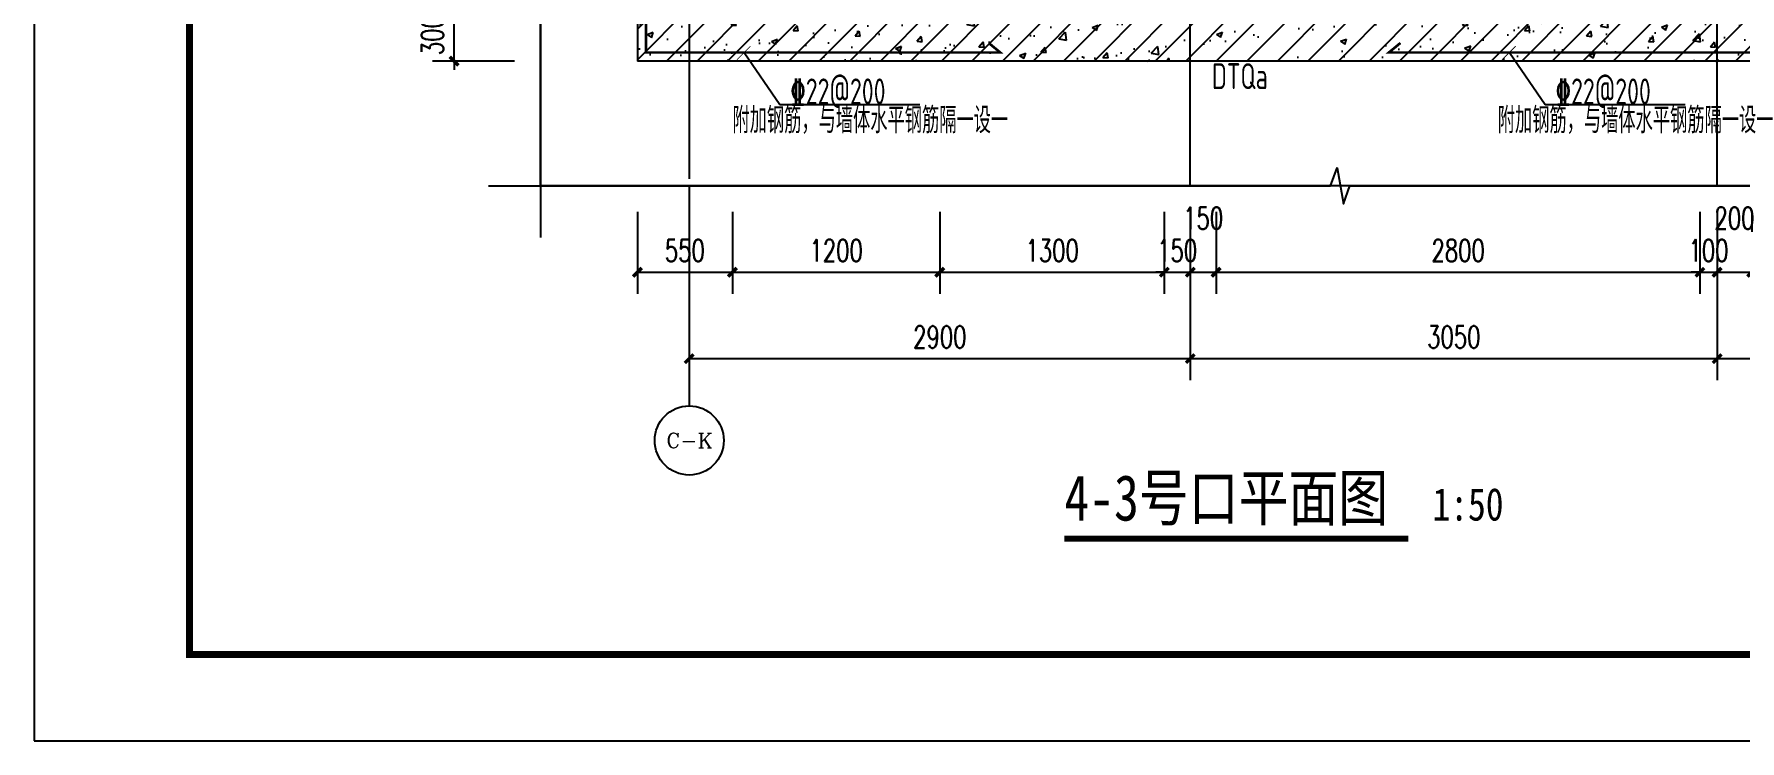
# Model space of a CAD drawing. Extents: x 37906 to 290206, y -18154 to 41246.
# Drawn here: x 79956 to 89830, y -18154 to -14063 of the extents above; entities that cross this region are included whole.
import ezdxf
from ezdxf.enums import TextEntityAlignment as Align

# ---------------------------------------------------------------- set-up
doc = ezdxf.new("R2010")
doc.units = 0
doc.header["$LTSCALE"] = 1000
doc.header["$MEASUREMENT"] = 0
doc.linetypes.add('DOTE', pattern=[2.42, 2, -0.2, 0.02, -0.2])
for name, color, linetype in [('AXIS', 3, 'Continuous'), ('AXIS_TEXT', 7, 'Continuous'), ('DIM_SYMB', 3, 'Continuous'), ('DOTE', 1, 'DOTE'), ('ECA_TK', 7, 'Continuous'), ('PUB_DIM', 3, 'Continuous'), ('PUB_HATCH', 8, 'Continuous'), ('PUB_TEXT', 7, 'Continuous'), ('REIN', 1, 'Continuous'), ('RF-QT', 30, 'Continuous'), ('TEXT', 7, 'Continuous'), ('tk', 7, 'Continuous')]:
    doc.layers.add(name, color=color, linetype=linetype)
doc.styles.add('_TCH_AXIS', font='COMPLEX', dxfattribs={"bigfont": 'GBCBIG'})
doc.styles.add('_TCH_DIM_T3', font='SIMPLEX', dxfattribs={"width": 0.705882, "bigfont": 'GBCBIG'})
doc.styles.add('COMPLEX', font='COMPLEX.shx', dxfattribs={"width": 0.65})
doc.styles.add('TSSD_Label', font='tssdeng2.shx', dxfattribs={"width": 0.7, "bigfont": 'tssdchn.shx'})
doc.styles.add('TSSD_Rein', font='tssdeng2.shx', dxfattribs={"width": 0.7, "bigfont": 'tssdchn.shx'})
doc.styles.add('TYDG_01', font='', dxfattribs={"width": 0.8})
doc.styles.get('TYDG_01').set_extended_font_data('SimSun')
doc.dimstyles.new('_TCH_ARCH&&50', dxfattribs={"dimtxt": 127.5, "dimasz": 50, "dimexe": 125, "dimexo": 150, "dimgap": 61.25, "dimtad": 1, "dimdec": 0, "dimrnd": 5, "dimzin": 0, "dimdsep": 46, "dimtxsty": '_TCH_DIM_T3', "dimblk": 'ARCHTICK', "dimcen": 0.09, "dimclrt": 7, "dimazin": 2, "dimtfac": 1, "dimtdec": 0, "dimtix": 1, "dimtmove": 2, "dimatfit": 3, "dimfxl": 1, "dimtolj": 1, "dimtzin": 0, "dimarcsym": 0})
pattern_1 = [(45, (-1705555.57, -23957.35), (-88.388348, 88.388348), []), (50, (-1705555.57, -23957.35), (358.63009, -31.376067), [37.5, -412.5]), (355, (-1705555.57, -23957.35), (-69.37567, 376.09607), [30, -330]), (100.4514, (-1705525.68, -23959.97), (289.25469, 344.71977), [31.870095, -350.571056]), (46.1842, (-1705555.57, -23857.35), (533.62052, -82.75951), [56.25, -618.75]), (96.6356, (-1705511.1, -23864.25), (467.33135, 487.05894), [47.80514, -525.8565]), (351.1842, (-1705555.57, -23857.35), (467.33097, 487.0593), [45, -495]), (21, (-1705505.57, -23882.35), (298.453526, -201.309445), [37.5, -412.5]), (326, (-1705505.57, -23882.35), (121.657666, 362.57502), [30, -330]), (71.4514, (-1705480.7, -23899.13), (420.111314, 161.26525), [31.870095, -350.571056]), (37.5, (-1705555.57, -23957.35), (6.079928, 166.446927), [0, -326, 0, -335, 0, -331.25]), (7.5, (-1705555.57, -23957.35), (131.534769, 197.205856), [0, -191, 0, -318.5, 0, -126.25]), (327.5, (-1705667.07, -23957.35), (266.911218, -11.277436), [0, -125, 0, -390, 0, -517.5]), (317.5, (-1705717.07, -23957.35), (291.593085, 50.05249), [0, -162.5, 0, -259, 0, -367.5])]

# ---------------------------------------------------------------- blocks, each defined once
blk = doc.blocks.new('10B_A1E图框')
at = {"layer": 'ECA_TK'}
blk.add_lwpolyline([(0, 0), (841, 0), (841, 594), (0, 594)], close=True, dxfattribs=at)
at = {"layer": 'ECA_TK', "const_width": 0.8}
blk.add_lwpolyline([(831, 10), (831, 584), (18, 584), (18, 10)], close=True, dxfattribs=at)
blk = doc.blocks.new('_ArchTick')
at = {"color": 0, "linetype": 'ByBlock', "const_width": 0.4}
blk.add_lwpolyline([(-0.5, -0.5), (0.5, 0.5)], dxfattribs=at)
blk = doc.blocks.new('*D491')
at = {"layer": 'Defpoints', "color": 0}
for p in [(83448.1, -14941), (83998.1, -14941), (83998.1, -15441)]:
    blk.add_point(p, dxfattribs=at)
at = {"layer": 'PUB_DIM', "color": 0, "lineweight": -2}
for p, q in [((83448.1, -15091), (83448.1, -15566)), ((83998.1, -15091), (83998.1, -15566)), ((83448.1, -15441), (83998.1, -15441))]:
    blk.add_line(p, q, dxfattribs=at)
at = {"layer": 'PUB_DIM', "color": 0, "lineweight": -2, "xscale": 50, "yscale": 50, "zscale": 50, "rotation": 180}
blk.add_blockref('_ArchTick', (83448.1, -15441), dxfattribs=at)
at = {"layer": 'PUB_DIM', "color": 0, "lineweight": -2, "xscale": 50, "yscale": 50, "zscale": 50}
blk.add_blockref('_ArchTick', (83998.1, -15441), dxfattribs=at)
at = {"layer": 'PUB_DIM', "color": 7, "insert": (83723.1, -15316), "char_height": 127.5, "attachment_point": 5, "style": '_TCH_DIM_T3'}
blk.add_mtext('\\A1;550', dxfattribs=at)
blk = doc.blocks.new('*D492')
at = {"layer": 'Defpoints', "color": 0}
for p in [(83998.1, -14941), (85198.1, -14941), (85198.1, -15441)]:
    blk.add_point(p, dxfattribs=at)
at = {"layer": 'PUB_DIM', "color": 0, "lineweight": -2}
for p, q in [((83998.1, -15091), (83998.1, -15566)), ((85198.1, -15091), (85198.1, -15566)), ((83998.1, -15441), (85198.1, -15441))]:
    blk.add_line(p, q, dxfattribs=at)
at = {"layer": 'PUB_DIM', "color": 0, "lineweight": -2, "xscale": 50, "yscale": 50, "zscale": 50, "rotation": 180}
blk.add_blockref('_ArchTick', (83998.1, -15441), dxfattribs=at)
at = {"layer": 'PUB_DIM', "color": 0, "lineweight": -2, "xscale": 50, "yscale": 50, "zscale": 50}
blk.add_blockref('_ArchTick', (85198.1, -15441), dxfattribs=at)
at = {"layer": 'PUB_DIM', "color": 7, "insert": (84598.1, -15316), "char_height": 127.5, "attachment_point": 5, "style": '_TCH_DIM_T3'}
blk.add_mtext('\\A1;1200', dxfattribs=at)
blk = doc.blocks.new('*D493')
at = {"layer": 'Defpoints', "color": 0}
for p in [(85198.1, -14941), (86498.1, -14941), (86498.1, -15441)]:
    blk.add_point(p, dxfattribs=at)
at = {"layer": 'PUB_DIM', "color": 0, "lineweight": -2}
for p, q in [((85198.1, -15091), (85198.1, -15566)), ((86498.1, -15091), (86498.1, -15566)), ((85198.1, -15441), (86498.1, -15441))]:
    blk.add_line(p, q, dxfattribs=at)
at = {"layer": 'PUB_DIM', "color": 0, "lineweight": -2, "xscale": 50, "yscale": 50, "zscale": 50, "rotation": 180}
blk.add_blockref('_ArchTick', (85198.1, -15441), dxfattribs=at)
at = {"layer": 'PUB_DIM', "color": 0, "lineweight": -2, "xscale": 50, "yscale": 50, "zscale": 50}
blk.add_blockref('_ArchTick', (86498.1, -15441), dxfattribs=at)
at = {"layer": 'PUB_DIM', "color": 7, "insert": (85848.1, -15316), "char_height": 127.5, "attachment_point": 5, "style": '_TCH_DIM_T3'}
blk.add_mtext('\\A1;1300', dxfattribs=at)
blk = doc.blocks.new('*D494')
at = {"layer": 'Defpoints', "color": 0}
for p in [(86498.1, -14941), (86648.1, -14941), (86648.1, -15441)]:
    blk.add_point(p, dxfattribs=at)
at = {"layer": 'PUB_DIM', "color": 0, "lineweight": -2}
for p, q in [((86498.1, -15091), (86498.1, -15566)), ((86648.1, -15091), (86648.1, -15566)), ((86498.1, -15441), (86448.1, -15441)), ((86498.1, -15441), (86648.1, -15441)), ((86648.1, -15441), (86698.1, -15441))]:
    blk.add_line(p, q, dxfattribs=at)
at = {"layer": 'PUB_DIM', "color": 0, "lineweight": -2, "xscale": 50, "yscale": 50, "zscale": 50}
blk.add_blockref('_ArchTick', (86498.1, -15441), dxfattribs=at)
at = {"layer": 'PUB_DIM', "color": 0, "lineweight": -2, "xscale": 50, "yscale": 50, "zscale": 50, "rotation": 180}
blk.add_blockref('_ArchTick', (86648.1, -15441), dxfattribs=at)
at = {"layer": 'PUB_DIM', "color": 7, "insert": (86573.1, -15316), "char_height": 127.5, "attachment_point": 5, "style": '_TCH_DIM_T3'}
blk.add_mtext('\\A1;150', dxfattribs=at)
blk = doc.blocks.new('*D495')
at = {"layer": 'Defpoints', "color": 0}
for p in [(86648.1, -14941), (86798.1, -14941), (86798.1, -15441)]:
    blk.add_point(p, dxfattribs=at)
at = {"layer": 'PUB_DIM', "color": 0, "lineweight": -2}
for p, q in [((86648.1, -15091), (86648.1, -15566)), ((86798.1, -15091), (86798.1, -15566)), ((86648.1, -15441), (86798.1, -15441))]:
    blk.add_line(p, q, dxfattribs=at)
at = {"layer": 'PUB_DIM', "color": 0, "lineweight": -2, "xscale": 50, "yscale": 50, "zscale": 50, "rotation": 180}
blk.add_blockref('_ArchTick', (86648.1, -15441), dxfattribs=at)
at = {"layer": 'PUB_DIM', "color": 0, "lineweight": -2, "xscale": 50, "yscale": 50, "zscale": 50}
blk.add_blockref('_ArchTick', (86798.1, -15441), dxfattribs=at)
at = {"layer": 'PUB_DIM', "color": 7, "insert": (86723.1, -15128.5), "char_height": 127.5, "attachment_point": 5, "style": '_TCH_DIM_T3'}
blk.add_mtext('\\A1;150', dxfattribs=at)
blk = doc.blocks.new('*D496')
at = {"layer": 'Defpoints', "color": 0}
for p in [(86798.1, -14941), (89598.1, -14941), (89598.1, -15441)]:
    blk.add_point(p, dxfattribs=at)
at = {"layer": 'PUB_DIM', "color": 0, "lineweight": -2}
for p, q in [((86798.1, -15091), (86798.1, -15566)), ((89598.1, -15091), (89598.1, -15566)), ((86798.1, -15441), (89598.1, -15441))]:
    blk.add_line(p, q, dxfattribs=at)
at = {"layer": 'PUB_DIM', "color": 0, "lineweight": -2, "xscale": 50, "yscale": 50, "zscale": 50, "rotation": 180}
blk.add_blockref('_ArchTick', (86798.1, -15441), dxfattribs=at)
at = {"layer": 'PUB_DIM', "color": 0, "lineweight": -2, "xscale": 50, "yscale": 50, "zscale": 50}
blk.add_blockref('_ArchTick', (89598.1, -15441), dxfattribs=at)
at = {"layer": 'PUB_DIM', "color": 7, "insert": (88198.1, -15316), "char_height": 127.5, "attachment_point": 5, "style": '_TCH_DIM_T3'}
blk.add_mtext('\\A1;2800', dxfattribs=at)
blk = doc.blocks.new('*D497')
at = {"layer": 'Defpoints', "color": 0}
for p in [(89598.1, -14941), (89698.1, -14941), (89698.1, -15441)]:
    blk.add_point(p, dxfattribs=at)
at = {"layer": 'PUB_DIM', "color": 0, "lineweight": -2}
for p, q in [((89598.1, -15091), (89598.1, -15566)), ((89698.1, -15091), (89698.1, -15566)), ((89598.1, -15441), (89548.1, -15441)), ((89598.1, -15441), (89698.1, -15441)), ((89698.1, -15441), (89748.1, -15441))]:
    blk.add_line(p, q, dxfattribs=at)
at = {"layer": 'PUB_DIM', "color": 0, "lineweight": -2, "xscale": 50, "yscale": 50, "zscale": 50}
blk.add_blockref('_ArchTick', (89598.1, -15441), dxfattribs=at)
at = {"layer": 'PUB_DIM', "color": 0, "lineweight": -2, "xscale": 50, "yscale": 50, "zscale": 50, "rotation": 180}
blk.add_blockref('_ArchTick', (89698.1, -15441), dxfattribs=at)
at = {"layer": 'PUB_DIM', "color": 7, "insert": (89648.1, -15316), "char_height": 127.5, "attachment_point": 5, "style": '_TCH_DIM_T3'}
blk.add_mtext('\\A1;100', dxfattribs=at)
blk = doc.blocks.new('*D498')
at = {"layer": 'Defpoints', "color": 0}
for p in [(89698.1, -14941), (89898.1, -14941), (89898.1, -15441)]:
    blk.add_point(p, dxfattribs=at)
at = {"layer": 'PUB_DIM', "color": 0, "lineweight": -2}
for p, q in [((89698.1, -15091), (89698.1, -15566)), ((89898.1, -15091), (89898.1, -15566)), ((89698.1, -15441), (89898.1, -15441))]:
    blk.add_line(p, q, dxfattribs=at)
at = {"layer": 'PUB_DIM', "color": 0, "lineweight": -2, "xscale": 50, "yscale": 50, "zscale": 50, "rotation": 180}
blk.add_blockref('_ArchTick', (89698.1, -15441), dxfattribs=at)
at = {"layer": 'PUB_DIM', "color": 0, "lineweight": -2, "xscale": 50, "yscale": 50, "zscale": 50}
blk.add_blockref('_ArchTick', (89898.1, -15441), dxfattribs=at)
at = {"layer": 'PUB_DIM', "color": 7, "insert": (89798.1, -15128.5), "char_height": 127.5, "attachment_point": 5, "style": '_TCH_DIM_T3'}
blk.add_mtext('\\A1;200', dxfattribs=at)
blk = doc.blocks.new('*D510')
at = {"layer": 'Defpoints', "color": 0}
for p in [(82386.6, -13919.1), (82886.6, -13919.1), (82886.6, -14219.1)]:
    blk.add_point(p, dxfattribs=at)
at = {"layer": 'PUB_DIM', "color": 0, "lineweight": -2}
for p, q in [((82736.6, -13919.1), (82261.6, -13919.1)), ((82386.6, -13919.1), (82386.6, -13869.1)), ((82386.6, -14219.1), (82386.6, -13919.1)), ((82736.6, -14219.1), (82261.6, -14219.1)), ((82386.6, -14219.1), (82386.6, -14269.1))]:
    blk.add_line(p, q, dxfattribs=at)
at = {"layer": 'PUB_DIM', "color": 0, "lineweight": -2, "xscale": 50, "yscale": 50, "zscale": 50}
for p, rotation in [((82386.6, -13919.1), 270), ((82386.6, -14219.1), 90)]:
    blk.add_blockref('_ArchTick', p, dxfattribs=dict(at, rotation=rotation))
at = {"layer": 'PUB_DIM', "color": 7, "insert": (82261.6, -14069.1), "char_height": 127.5, "attachment_point": 5, "rotation": 90, "style": '_TCH_DIM_T3'}
blk.add_mtext('\\A1;300', dxfattribs=at)
blk = doc.blocks.new('*D514')
at = {"layer": 'Defpoints', "color": 0}
for p in [(83748.1, -14941), (86648.1, -14941), (86648.1, -15941)]:
    blk.add_point(p, dxfattribs=at)
at = {"layer": 'PUB_DIM', "color": 0, "lineweight": -2}
for p, q in [((83748.1, -15091), (83748.1, -16066)), ((86648.1, -15091), (86648.1, -16066)), ((83748.1, -15941), (86648.1, -15941))]:
    blk.add_line(p, q, dxfattribs=at)
at = {"layer": 'PUB_DIM', "color": 0, "lineweight": -2, "xscale": 50, "yscale": 50, "zscale": 50, "rotation": 180}
blk.add_blockref('_ArchTick', (83748.1, -15941), dxfattribs=at)
at = {"layer": 'PUB_DIM', "color": 0, "lineweight": -2, "xscale": 50, "yscale": 50, "zscale": 50}
blk.add_blockref('_ArchTick', (86648.1, -15941), dxfattribs=at)
at = {"layer": 'PUB_DIM', "color": 7, "insert": (85198.1, -15816), "char_height": 127.5, "attachment_point": 5, "style": '_TCH_DIM_T3'}
blk.add_mtext('\\A1;2900', dxfattribs=at)
blk = doc.blocks.new('*D515')
at = {"layer": 'Defpoints', "color": 0}
for p in [(86648.1, -14941), (89698.1, -14941), (89698.1, -15941)]:
    blk.add_point(p, dxfattribs=at)
at = {"layer": 'PUB_DIM', "color": 0, "lineweight": -2}
for p, q in [((86648.1, -15091), (86648.1, -16066)), ((89698.1, -15091), (89698.1, -16066)), ((86648.1, -15941), (89698.1, -15941))]:
    blk.add_line(p, q, dxfattribs=at)
at = {"layer": 'PUB_DIM', "color": 0, "lineweight": -2, "xscale": 50, "yscale": 50, "zscale": 50, "rotation": 180}
blk.add_blockref('_ArchTick', (86648.1, -15941), dxfattribs=at)
at = {"layer": 'PUB_DIM', "color": 0, "lineweight": -2, "xscale": 50, "yscale": 50, "zscale": 50}
blk.add_blockref('_ArchTick', (89698.1, -15941), dxfattribs=at)
at = {"layer": 'PUB_DIM', "color": 7, "insert": (88173.1, -15816), "char_height": 127.5, "attachment_point": 5, "style": '_TCH_DIM_T3'}
blk.add_mtext('\\A1;3050', dxfattribs=at)
blk = doc.blocks.new('*D516')
at = {"layer": 'Defpoints', "color": 0}
for p in [(89698.1, -14941), (91898.1, -14941), (91898.1, -15941)]:
    blk.add_point(p, dxfattribs=at)
at = {"layer": 'PUB_DIM', "color": 0, "lineweight": -2}
for p, q in [((89698.1, -15091), (89698.1, -16066)), ((91898.1, -15091), (91898.1, -16066)), ((89698.1, -15941), (91898.1, -15941))]:
    blk.add_line(p, q, dxfattribs=at)
at = {"layer": 'PUB_DIM', "color": 0, "lineweight": -2, "xscale": 50, "yscale": 50, "zscale": 50, "rotation": 180}
blk.add_blockref('_ArchTick', (89698.1, -15941), dxfattribs=at)
at = {"layer": 'PUB_DIM', "color": 0, "lineweight": -2, "xscale": 50, "yscale": 50, "zscale": 50}
blk.add_blockref('_ArchTick', (91898.1, -15941), dxfattribs=at)
at = {"layer": 'PUB_DIM', "color": 7, "insert": (90798.1, -15816), "char_height": 127.5, "attachment_point": 5, "style": '_TCH_DIM_T3'}
blk.add_mtext('\\A1;2200', dxfattribs=at)
blk = doc.blocks.new('_AXISO')
blk.add_circle((0, 0), 0.5)
at = {"layer": 'AXIS_TEXT', "style": 'COMPLEX', "width": 1.041667}
blk.add_attdef('A', text='', height=0.56, dxfattribs=at).set_placement((-0.25, -0.28), (0.25, -0.28), align=Align.FIT)

msp = doc.modelspace()

# ---------------------------------------------------------------- hatches: boundary and pattern name
at = {"layer": 'PUB_HATCH'}
h = msp.add_hatch(dxfattribs=at)
h.set_pattern_fill('钢筋混凝土', color=256, scale=50, style=0)
h.set_pattern_definition(pattern_1)
h.paths.add_polyline_path([(83448.1, -14219.1), (83748.1, -13919.1), (83748.1, -11319.1), (83448.1, -11319.1)])
h = msp.add_hatch(dxfattribs=at)
h.set_pattern_fill('钢筋混凝土', color=256, scale=50, style=0)
h.set_pattern_definition(pattern_1)
h.paths.add_polyline_path([(83748.1, -13919.1), (83448.1, -14219.1), (89698.1, -14219.1), (89731.5, -14019.1), (89598.1, -13919.1)])
h = msp.add_hatch(dxfattribs=at)
h.set_pattern_fill('钢筋混凝土', color=256, scale=50, style=0)
h.set_pattern_definition(pattern_1)
h.paths.add_polyline_path([(89731.5, -14019.1), (89698.1, -14219.1), (91898.1, -14219.1), (91864.8, -14019.1), (91698.1, -13919.1), (89898.1, -13919.1)])

# ---------------------------------------------------------------- linework, layer by layer
for p, q in [((84066, -14169.1), (84273, -14469.4)), ((88495.7, -14169.1), (88702.7, -14469.4)), ((84273, -14469.4), (85082.7, -14469.4)), ((88702.7, -14469.4), (89512.4, -14469.4))]:
    msp.add_line(p, q)
msp.add_lwpolyline([(82886.6, -8061.1), (92146.2, -8061.1), (92146.2, -14941), (82886.6, -14941)], close=True)
at = {"const_width": 5}
for points in [[(84023.6, -14211.5), (84102.4, -14132.7)], [(88453.3, -14211.5), (88532.1, -14132.7)]]:
    msp.add_lwpolyline(points, dxfattribs=at)
at = {"layer": 'AXIS'}
msp.add_line((83748.1, -14941), (83748.1, -16214.8), dxfattribs=at)
at = {"layer": 'DIM_SYMB'}
for points in [[(82886.6, -7761.1), (82886.6, -11444.8), (82991.6, -11483), (82781.6, -11520), (82886.6, -11557.3), (82886.6, -15241)], [(82586.6, -14941), (87460.1, -14941), (87498.4, -14836), (87535.4, -15046), (87572.6, -14941), (92446.2, -14941)]]:
    msp.add_lwpolyline(points, dxfattribs=at)
at = {"layer": 'DIM_SYMB', "lineweight": -3, "const_width": 35}
msp.add_lwpolyline([(85919.4, -16984), (87910.4, -16984)], dxfattribs=at)
at = {"layer": 'DOTE'}
for p, q in [((83748.1, -8061.1), (83748.1, -14941)), ((86648.1, -14941), (86648.1, -8069.1)), ((89698.1, -14941), (89698.1, -8069.1))]:
    msp.add_line(p, q, dxfattribs=at)
at = {"layer": 'REIN', "const_width": 15}
for points in [[(83553.2, -12985.5), (83498.1, -12919.1), (83498.1, -14169.1), (85548.1, -14169.1), (85481.7, -14114.1)], [(90831.7, -14114.1), (90898.1, -14169.1), (87798.1, -14169.1), (87864.6, -14114.1)]]:
    msp.add_lwpolyline(points, dxfattribs=at)
at = {"layer": 'RF-QT'}
for p in [(83448.1, -9719.1), (92146.2, -14219.1)]:
    msp.add_line(p, (83448.1, -14219.1), dxfattribs=at)

# ---------------------------------------------------------------- block references
at = {"layer": 'AXIS'}
ref = msp.add_blockref('_AXISO', (83748.1, -16414.8), dxfattribs=dict(at, xscale=400, yscale=400, zscale=400))
ref.add_attrib('A', 'C-K', dxfattribs={"layer": 'AXIS_TEXT', "height": 84.9, "style": '_TCH_AXIS'}).set_placement((83614.7, -16457.3), (83881.5, -16457.3), align=Align.FIT)
at = {"layer": 'tk', "xscale": 50, "yscale": 50, "zscale": 50}
msp.add_blockref('10B_A1E图框', (79956.2, -18153.7), dxfattribs=at)

# ---------------------------------------------------------------- texts
at = {"layer": 'PUB_TEXT', "style": 'TYDG_01', "width": 0.8}
for s, height, p in [('4-3号口平面图', 264.35, (85919.4, -16878.5)), ('1:50', 188.82, (88050.4, -16878.5))]:
    msp.add_text(s, height=height, dxfattribs=at).set_placement(p)
at = {"layer": 'TEXT', "lineweight": 15, "ltscale": 100, "style": 'TSSD_Label', "width": 0.7}
for s, p in [('%%13222@200', (84333, -14469.4)), ('%%13222@200', (88762.7, -14469.4)), ('附加钢筋，与墙体水平钢筋隔一设一', (83998.2, -14636.6)), ('附加钢筋，与墙体水平钢筋隔一设一', (88427.9, -14636.6))]:
    msp.add_text(s, height=150, dxfattribs=at).set_placement(p)
at = {"layer": 'TEXT', "color": 4, "ltscale": 100, "style": 'TSSD_Rein', "width": 0.7}
msp.add_text('DTQa', height=150, dxfattribs=at).set_placement((86773.6, -14381.3))

# ---------------------------------------------------------------- dimensions: what is measured, and where the dimension line sits
at = {"layer": 'PUB_DIM'}
for p1, p2, distance, picture, middle in [((82886.6, -14219.1), (82886.6, -13919.1), 500, '*D510', (82261.6, -14069.1)), ((83448.1, -14941), (83998.1, -14941), -500, '*D491', (83723.1, -15316)), ((83748.1, -14941), (86648.1, -14941), -1000, '*D514', (85198.1, -15816)), ((83998.1, -14941), (85198.1, -14941), -500, '*D492', (84598.1, -15316)), ((85198.1, -14941), (86498.1, -14941), -500, '*D493', (85848.1, -15316)), ((86498.1, -14941), (86648.1, -14941), -500, '*D494', (86573.1, -15316)), ((86648.1, -14941), (89698.1, -14941), -1000, '*D515', (88173.1, -15816)), ((86798.1, -14941), (89598.1, -14941), -500, '*D496', (88198.1, -15316)), ((89598.1, -14941), (89698.1, -14941), -500, '*D497', (89648.1, -15316)), ((89698.1, -14941), (91898.1, -14941), -1000, '*D516', (90798.1, -15816))]:
    dim = msp.add_aligned_dim(p1=p1, p2=p2, distance=distance, dimstyle='_TCH_ARCH&&50', dxfattribs=at)
    dim.commit()
    dim.dimension.update_dxf_attribs({"geometry": picture, "text_midpoint": middle})
for base, p1, p2, picture, middle in [((86798.1, -15441), (86648.1, -14941), (86798.1, -14941), '*D495', (86723.1, -15128.5)), ((89898.1, -15441), (89698.1, -14941), (89898.1, -14941), '*D498', (89798.1, -15128.5))]:
    dim = msp.add_linear_dim(base=base, p1=p1, p2=p2, angle=0, dimstyle='_TCH_ARCH&&50', dxfattribs=at)
    dim.commit()
    dim.dimension.update_dxf_attribs({"geometry": picture, "text_midpoint": middle, "dimtype": 161})

doc.saveas('drawing.dxf')
